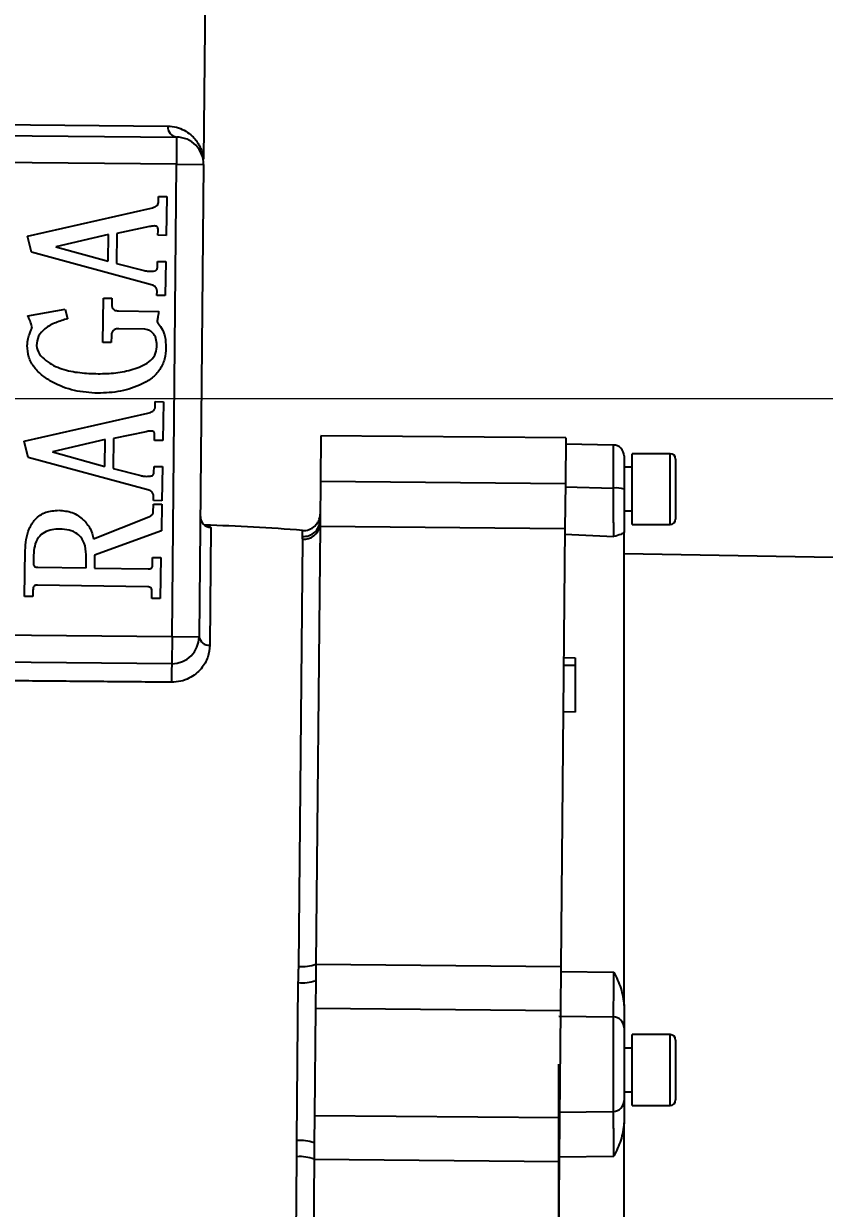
# Model space of a CAD drawing. Header units: millimetres. Extents: x 1663 to 4708, y 540 to 2693.
# Drawn here: x 3189.3 to 3336.4, y 1131.4 to 1349 of the extents above; entities that cross this region are included whole.
import ezdxf

# ---------------------------------------------------------------- set-up
doc = ezdxf.new("R2010")
doc.units = ezdxf.units.MM
doc.layers.add('AM_5', color=3, linetype='Continuous', lineweight=25)
doc.styles.add('SLDTEXTSTYLE1', font='txt.shx', dxfattribs={"width": 0.7, "bigfont": 'gbcbig.shx'})
doc.dimstyles.new('SLDDIMSTYLE12$0', dxfattribs={"dimtxt": 12, "dimasz": 10, "dimexe": 0, "dimexo": 0.0625, "dimgap": 0.875, "dimtad": 1, "dimdec": 1, "dimlfac": 1.8, "dimrnd": 1e-09, "dimzin": 12, "dimdsep": 46, "dimtxsty": 'SLDTEXTSTYLE1', "dimcen": 0.09, "dimdle": 8.16, "dimclrd": 3, "dimclre": 3, "dimadec": 0, "dimazin": 3, "dimtfac": 1, "dimtdec": 1, "dimtofl": 0, "dimtmove": 0, "dimatfit": 3, "dimfxl": 0, "dimfrac": 2, "dimtolj": 1, "dimlwd": 5, "dimlwe": 5, "dimarcsym": 0})

# ---------------------------------------------------------------- blocks, each defined once
blk = doc.blocks.new('*D57')
at = {"layer": 'AM_5', "color": 3, "lineweight": 5, "transparency": 16777216}
blk.add_line((3048.92, 1280.2), (3048.92, 1719.24), dxfattribs=at)
at = {"layer": 'AM_5', "color": 3, "linetype": 'Continuous', "lineweight": 5, "transparency": 16777216}
for p, q in [((3058.92, 1719.24), (3449.22, 1719.24)), ((3459.22, 1244.46), (3459.22, 1719.24))]:
    blk.add_line(p, q, dxfattribs=at)
at = {"layer": 'AM_5', "color": 3, "transparency": 16777216}
for points in [[(3058.92, 1720.91), (3058.92, 1717.57), (3048.92, 1719.24)], [(3449.22, 1720.91), (3449.22, 1717.57), (3459.22, 1719.24)]]:
    blk.add_solid(points, dxfattribs=at)
at = {"layer": 'Defpoints', "color": 0, "transparency": 16777216}
for p in [(3459.22, 1719.24), (3048.92, 1280.13), (3459.22, 1244.4)]:
    blk.add_point(p, dxfattribs=at)
at = {"layer": 'AM_5', "color": 0, "transparency": 16777216, "insert": (3254.07, 1733.83), "char_height": 12, "attachment_point": 5, "style": 'SLDTEXTSTYLE1'}
blk.add_mtext('\\A1;{\\H2.28571x;410}', dxfattribs=at)
blk = doc.blocks.new('*D61')
at = {"layer": 'AM_5', "color": 3, "lineweight": 5, "transparency": 16777216}
blk.add_line((3363.11, 1711.63), (3435.89, 1711.63), dxfattribs=at)
at = {"layer": 'AM_5', "color": 3, "linetype": 'Continuous', "lineweight": 5, "transparency": 16777216}
for p, q in [((3435.89, 1701.63), (3435.89, 1290.13)), ((3048.98, 1280.13), (3435.89, 1280.13))]:
    blk.add_line(p, q, dxfattribs=at)
at = {"layer": 'AM_5', "color": 3, "transparency": 16777216}
for points in [[(3434.22, 1701.63), (3437.56, 1701.63), (3435.89, 1711.63)], [(3434.22, 1290.13), (3437.56, 1290.13), (3435.89, 1280.13)]]:
    blk.add_solid(points, dxfattribs=at)
at = {"layer": 'Defpoints', "color": 0, "transparency": 16777216}
for p in [(3363.04, 1711.63), (3048.92, 1280.13), (3435.89, 1280.13)]:
    blk.add_point(p, dxfattribs=at)
at = {"layer": 'AM_5', "color": 0, "transparency": 16777216, "insert": (3421.3, 1523.28), "char_height": 12, "attachment_point": 5, "rotation": 90, "style": 'SLDTEXTSTYLE1'}
blk.add_mtext('\\A1;{\\H2.28571x;430}', dxfattribs=at)
blk = doc.blocks.new('*D62')
at = {"layer": 'AM_5', "color": 3, "lineweight": 5, "transparency": 16777216}
blk.add_line((3402.19, 1483.08), (3339.83, 1483.08), dxfattribs=at)
at = {"layer": 'AM_5', "color": 3, "linetype": 'Continuous', "lineweight": 5, "transparency": 16777216}
for p, q in [((3339.83, 1473.08), (3339.83, 1290.13)), ((3048.98, 1280.13), (3339.83, 1280.13))]:
    blk.add_line(p, q, dxfattribs=at)
at = {"layer": 'AM_5', "color": 3, "transparency": 16777216}
for points in [[(3338.17, 1473.08), (3341.5, 1473.08), (3339.83, 1483.08)], [(3338.17, 1290.13), (3341.5, 1290.13), (3339.83, 1280.13)]]:
    blk.add_solid(points, dxfattribs=at)
at = {"layer": 'Defpoints', "color": 0, "transparency": 16777216}
for p in [(3402.25, 1483.08), (3048.92, 1280.13), (3339.83, 1280.13)]:
    blk.add_point(p, dxfattribs=at)
at = {"layer": 'AM_5', "color": 0, "transparency": 16777216, "insert": (3325.24, 1381.61), "char_height": 12, "attachment_point": 5, "rotation": 90, "style": 'SLDTEXTSTYLE1'}
blk.add_mtext('\\A1;{\\H2.28571x;200}', dxfattribs=at)

msp = doc.modelspace()

# ---------------------------------------------------------------- linework, layer by layer
at = {"color": 7, "linetype": 'Continuous', "lineweight": 25}
for p, q in [((3222.972, 1393.1), (3222.333, 1324.076)), ((3181.619, 1330.48), (3215.773, 1330.164)), ((3180.101, 1328.494), (3217.371, 1328.149)), ((3217.371, 1328.149), (3217.325, 1323.15)), ((3217.325, 1323.15), (3182.346, 1323.473)), ((3216.522, 1236.434), (3217.325, 1323.15)), ((3217.325, 1323.15), (3222.324, 1323.103)), ((3222.324, 1323.103), (3221.522, 1236.388)), ((3214.039, 1316.128), (3214.06, 1317.241)), ((3214.06, 1317.241), (3215.596, 1317.216)), ((3215.596, 1317.216), (3215.476, 1310.089)), ((3189.966, 1309.983), (3212.713, 1315.102)), ((3190.709, 1307), (3189.966, 1309.983)), ((3204.867, 1310.262), (3195.175, 1308.013)), ((3204.789, 1305.334), (3204.867, 1310.262)), ((3206.404, 1310.446), (3206.316, 1304.94)), ((3212.404, 1311.707), (3206.404, 1310.446)), ((3213.941, 1310.114), (3213.955, 1311.023)), ((3215.476, 1310.089), (3213.941, 1310.114)), ((3195.175, 1308.013), (3204.789, 1305.334)), ((3212.493, 1301.068), (3190.709, 1307)), ((3206.316, 1304.94), (3211.414, 1303.646)), ((3213.844, 1304.218), (3213.865, 1305.331)), ((3213.865, 1305.331), (3215.4, 1305.306)), ((3215.4, 1305.306), (3215.294, 1299.03)), ((3213.758, 1299.054), (3213.771, 1299.825)), ((3215.294, 1299.03), (3213.758, 1299.054)), ((3203.823, 1290.451), (3203.957, 1298.568)), ((3203.957, 1298.568), (3205.493, 1298.543)), ((3205.493, 1298.543), (3205.469, 1297.146)), ((3190.003, 1295.299), (3196.912, 1296.551)), ((3196.912, 1296.551), (3197.345, 1294.787)), ((3206.675, 1296.252), (3214.107, 1296.13)), ((3211.53, 1292.879), (3206.757, 1292.955)), ((3205.359, 1290.426), (3203.823, 1290.451)), ((3205.375, 1291.619), (3205.359, 1290.426)), ((3213.405, 1278.462), (3213.426, 1279.575)), ((3213.426, 1279.575), (3214.961, 1279.55)), ((3214.961, 1279.55), (3214.842, 1272.423)), ((3189.331, 1272.317), (3212.079, 1277.436)), ((3205.769, 1272.78), (3205.681, 1267.274)), ((3211.769, 1274.041), (3205.769, 1272.78)), ((3213.306, 1272.448), (3213.32, 1273.358)), ((3243.864, 1273.309), (3243.787, 1264.937)), ((3288.863, 1272.893), (3243.864, 1273.309)), ((3288.863, 1272.893), (3288.785, 1264.521)), ((3190.074, 1269.334), (3189.331, 1272.317)), ((3204.232, 1272.596), (3194.541, 1270.347)), ((3204.154, 1267.668), (3204.232, 1272.596)), ((3214.842, 1272.423), (3213.306, 1272.448)), ((3297.608, 1271.592), (3288.852, 1271.745)), ((3297.608, 1263.698), (3297.608, 1271.592)), ((3211.858, 1263.402), (3190.074, 1269.334)), ((3194.541, 1270.347), (3204.154, 1267.668)), ((3308.053, 1270.007), (3301.053, 1270.007)), ((3301.053, 1257.007), (3301.053, 1270.007)), ((3308.053, 1257.007), (3308.053, 1270.007)), ((3309.053, 1269.007), (3309.053, 1258.007)), ((3205.681, 1267.274), (3210.779, 1265.98)), ((3213.209, 1266.552), (3213.23, 1267.665)), ((3213.23, 1267.665), (3214.765, 1267.64)), ((3214.765, 1267.64), (3214.659, 1261.364)), ((3301.053, 1267.507), (3299.573, 1267.507)), ((3243.787, 1264.937), (3243.72, 1257.752)), ((3243.787, 1264.937), (3288.785, 1264.521)), ((3288.785, 1264.521), (3288.709, 1256.294)), ((3213.124, 1261.389), (3213.136, 1262.159)), ((3288.779, 1263.918), (3297.608, 1263.698)), ((3213.083, 1259.206), (3213.108, 1260.742)), ((3213.108, 1260.742), (3214.644, 1260.717)), ((3214.659, 1261.364), (3213.124, 1261.389)), ((3214.644, 1260.717), (3214.561, 1255.827)), ((3202.101, 1254.395), (3212.273, 1258.422)), ((3299.573, 1259.507), (3301.053, 1259.507)), ((3214.561, 1255.827), (3202.292, 1251.343)), ((3223.659, 1256.456), (3223.459, 1234.819)), ((3240.485, 1254.822), (3240.495, 1255.908)), ((3243.711, 1256.71), (3242.966, 1176.26)), ((3243.711, 1256.71), (3288.709, 1256.294)), ((3288.709, 1256.294), (3287.964, 1175.843)), ((3301.053, 1257.007), (3308.053, 1257.007)), ((3239.802, 1175.849), (3240.528, 1254.325)), ((3288.699, 1255.239), (3297.677, 1254.78)), ((3189.427, 1243.789), (3189.564, 1252.216)), ((3191.086, 1251.34), (3191.061, 1249.778)), ((3200.719, 1249.03), (3200.757, 1251.465)), ((3202.292, 1251.343), (3202.254, 1249.005)), ((3429.099, 1249.357), (3299.573, 1251.618)), ((3191.842, 1249.177), (3200.719, 1249.03)), ((3202.254, 1249.005), (3212.121, 1248.844)), ((3212.923, 1249.42), (3212.948, 1250.956)), ((3212.948, 1250.956), (3214.484, 1250.931)), ((3214.484, 1250.931), (3214.36, 1243.381)), ((3190.979, 1244.957), (3190.963, 1243.764)), ((3212.063, 1245.549), (3191.785, 1245.881)), ((3212.825, 1243.406), (3212.841, 1244.6)), ((3190.963, 1243.764), (3189.427, 1243.789)), ((3214.36, 1243.381), (3212.825, 1243.406)), ((3182.332, 1236.751), (3216.522, 1236.434)), ((3216.522, 1236.434), (3216.476, 1231.435)), ((3216.522, 1236.434), (3221.522, 1236.388)), ((3216.476, 1231.435), (3182.161, 1231.752)), ((3288.49, 1232.592), (3290.573, 1232.515)), ((3290.573, 1231.091), (3288.476, 1231.091)), ((3290.573, 1222.52), (3288.397, 1222.601)), ((3242.966, 1176.26), (3287.964, 1175.843)), ((3287.964, 1175.843), (3287.89, 1167.767)), ((3287.956, 1174.901), (3297.677, 1174.786)), ((3239.457, 1143.847), (3239.726, 1172.88)), ((3242.89, 1173.217), (3242.939, 1173.296)), ((3242.939, 1173.296), (3242.892, 1168.183)), ((3242.892, 1168.183), (3242.709, 1148.485)), ((3242.892, 1168.183), (3287.89, 1167.767)), ((3287.573, 1166.703), (3297.608, 1166.554)), ((3287.89, 1167.767), (3287.707, 1148.068)), ((3297.608, 1149.201), (3297.608, 1166.554)), ((3308.053, 1163.304), (3301.053, 1163.304)), ((3301.053, 1150.304), (3301.053, 1163.304)), ((3308.053, 1150.304), (3308.053, 1163.304)), ((3309.053, 1162.304), (3309.053, 1151.304)), ((3301.053, 1160.804), (3299.573, 1160.804)), ((3299.573, 1152.804), (3301.053, 1152.804)), ((3287.573, 1149.051), (3297.608, 1149.201)), ((3301.053, 1150.304), (3308.053, 1150.304)), ((3242.709, 1148.485), (3242.662, 1143.372)), ((3242.709, 1148.485), (3287.707, 1148.068)), ((3287.707, 1148.068), (3287.633, 1139.992)), ((3242.615, 1143.452), (3242.662, 1143.372)), ((3238.752, 1062.402), (3239.478, 1140.878)), ((3242.634, 1140.409), (3241.89, 1059.958)), ((3242.634, 1140.409), (3287.633, 1139.992)), ((3287.573, 1140.849), (3297.677, 1140.968)), ((3287.633, 1139.992), (3286.888, 1059.542))]:
    msp.add_line(p, q, dxfattribs=at)
for centre, radius, start, end in [((3217.602, 1329.974), 1.839, 174.06389, 262.77702), ((3217.325, 1323.15), 5, 359.46975, 89.46975), ((3297.573, 1269.593), 2, 0, 89), ((3308.053, 1269.007), 1, 0, 90), ((3298.089, 1258.369), 5.35, 73.8962, 95.15834), ((3223.722, 1258.451), 1.996, 179.58251, 268.20441), ((3240.735, 1257.798), 2.986, 265.19411, 359.11726), ((3240.731, 1258.899), 3, 265.48139, 359.46975), ((3308.053, 1258.007), 1, 270, 0), ((3211.261, 885.994), 371.068, 85.48139, 88.26805), ((3240.78, 1257.305), 2.991, 265.17255, 348.53459), ((3216.522, 1236.434), 5, 269.46975, 359.46975), ((3223.314, 1236.62), 1.807, 187.36353, 274.61362), ((3338.676, 1228.211), 122.243, 178.48867, 180.0874), ((3240.527, 1182.658), 6.848, 263.92272, 290.86986), ((3240.539, 1180.275), 7.439, 263.72539, 288.42263), ((3297.577, 1164.559), 1.995, 0.12484, 89.13021), ((3308.053, 1162.304), 1, 0, 90), ((3297.577, 1151.196), 1.995, 270.86979, 359.87516), ((3308.053, 1151.304), 1, 270, 0), ((3240.134, 1136.439), 7.439, 70.517, 95.21406), ((3240.077, 1134.056), 6.848, 68.06964, 95.01678)]:
    msp.add_arc(centre, radius, start, end, dxfattribs=at)
for points, knots in [([(3215.773, 1330.164), (3216.303, 1330.119), (3217.382, 1330.028), (3218.777, 1329.444), (3219.803, 1328.74), (3220.519, 1328.049), (3220.996, 1327.472), (3221.353, 1326.931), (3221.613, 1326.455), (3221.796, 1326.065), (3221.996, 1325.559), (3222.193, 1324.948), (3222.29, 1324.346), (3222.333, 1324.076)], [0, 0, 0, 0, 0.1628704, 0.3314217, 0.4993427, 0.5864084, 0.6692955, 0.7482557, 0.7935025, 0.8354185, 0.8741145, 0.9437361, 1, 1, 1, 1]), ([(3212.713, 1315.102), (3213.032, 1315.201), (3213.476, 1315.338), (3213.942, 1315.742), (3214.007, 1315.999), (3214.039, 1316.128)], [0, 0, 0, 0, 0.5601282, 0.7808039, 1, 1, 1, 1]), ([(3213.315, 1311.827), (3213.142, 1311.823), (3212.834, 1311.816), (3212.535, 1311.74), (3212.404, 1311.707)], [0, 0, 0, 0, 0.55976568, 1, 1, 1, 1]), ([(3213.955, 1311.023), (3213.954, 1311.151), (3213.953, 1311.329), (3213.904, 1311.551), (3213.809, 1311.722), (3213.577, 1311.8), (3213.402, 1311.818), (3213.315, 1311.827)], [0, 0, 0, 0, 0.3139199, 0.4380097, 0.5609066, 0.7790995, 1, 1, 1, 1]), ([(3211.414, 1303.646), (3211.61, 1303.605), (3211.959, 1303.531), (3212.316, 1303.515), (3212.472, 1303.508)], [0, 0, 0, 0, 0.5600892, 1, 1, 1, 1]), ([(3212.472, 1303.508), (3212.765, 1303.514), (3213.132, 1303.523), (3213.546, 1303.667), (3213.726, 1303.799), (3213.833, 1303.998), (3213.84, 1304.145), (3213.844, 1304.218)], [0, 0, 0, 0, 0.4997087, 0.6253075, 0.74988, 0.8749065, 1, 1, 1, 1]), ([(3213.771, 1299.825), (3213.753, 1300.011), (3213.718, 1300.382), (3213.253, 1300.908), (3212.781, 1301.007), (3212.493, 1301.068)], [0, 0, 0, 0, 0.2801792, 0.5598482, 1, 1, 1, 1]), ([(3205.469, 1297.146), (3205.496, 1296.989), (3205.549, 1296.673), (3206.017, 1296.291), (3206.426, 1296.267), (3206.675, 1296.252)], [0, 0, 0, 0, 0.2792798, 0.559615, 1, 1, 1, 1]), ([(3190.819, 1293.274), (3190.705, 1293.666), (3190.502, 1294.369), (3190.156, 1295.014), (3190.003, 1295.299)], [0, 0, 0, 0, 0.5573748, 1, 1, 1, 1]), ([(3197.345, 1294.787), (3196.615, 1294.564), (3195.156, 1294.117), (3193.245, 1293.165), (3191.852, 1291.663), (3191.681, 1290.459), (3191.595, 1289.858)], [0, 0, 0, 0, 0.2810763, 0.5615149, 0.7809411, 1, 1, 1, 1]), ([(3214.107, 1296.13), (3214.054, 1295.817), (3213.959, 1295.257), (3213.843, 1294.702), (3213.792, 1294.458)], [0, 0, 0, 0, 0.5605094, 1, 1, 1, 1]), ([(3190.407, 1292.1), (3190.493, 1292.316), (3190.648, 1292.701), (3190.767, 1293.099), (3190.819, 1293.274)], [0, 0, 0, 0, 0.5601683, 1, 1, 1, 1]), ([(3206.757, 1292.955), (3206.55, 1292.948), (3206.137, 1292.935), (3205.614, 1292.612), (3205.402, 1292.106), (3205.384, 1291.782), (3205.375, 1291.619)], [0, 0, 0, 0, 0.280911, 0.5582699, 0.7787555, 1, 1, 1, 1]), ([(3213.737, 1289.637), (3213.727, 1290.045), (3213.708, 1290.86), (3213.293, 1291.953), (3212.479, 1292.68), (3211.847, 1292.813), (3211.53, 1292.879)], [0, 0, 0, 0, 0.2808751, 0.5605628, 0.7799317, 1, 1, 1, 1]), ([(3213.792, 1294.458), (3213.798, 1294.334), (3213.809, 1294.113), (3213.96, 1293.954), (3214.028, 1293.883)], [0, 0, 0, 0, 0.5575041, 1, 1, 1, 1]), ([(3214.028, 1293.883), (3214.286, 1293.524), (3214.803, 1292.806), (3215.336, 1291.299), (3215.386, 1290.161), (3215.415, 1289.466)], [0, 0, 0, 0, 0.2802018, 0.5601492, 1, 1, 1, 1]), ([(3189.915, 1289.884), (3189.955, 1290.31), (3190.026, 1291.07), (3190.29, 1291.786), (3190.407, 1292.1)], [0, 0, 0, 0, 0.559723, 1, 1, 1, 1]), ([(3202.875, 1281.106), (3201.435, 1281.203), (3198.555, 1281.396), (3195.147, 1282.715), (3192.72, 1284.272), (3191.163, 1285.785), (3190.074, 1287.715), (3189.968, 1289.161), (3189.915, 1289.884)], [0, 0, 0, 0, 0.250198, 0.5000902, 0.6252933, 0.7503338, 0.8751628, 1, 1, 1, 1]), ([(3191.595, 1289.858), (3191.734, 1289.312), (3192.014, 1288.211), (3193.354, 1287.112), (3194.728, 1286.169), (3196.821, 1285.334), (3199.583, 1284.813), (3201.817, 1284.728), (3202.935, 1284.685)], [0, 0, 0, 0, 0.1232326, 0.2482824, 0.3735693, 0.4988535, 0.7492999, 1, 1, 1, 1]), ([(3215.415, 1289.466), (3215.364, 1288.763), (3215.26, 1287.357), (3214.372, 1285.399), (3212.914, 1283.834), (3210.456, 1282.446), (3207.096, 1281.288), (3204.282, 1281.167), (3202.875, 1281.106)], [0, 0, 0, 0, 0.1250629, 0.2499226, 0.3747956, 0.499904, 0.7499191, 1, 1, 1, 1]), ([(3202.935, 1284.685), (3204.017, 1284.709), (3206.181, 1284.755), (3208.835, 1285.331), (3210.889, 1286.02), (3212.312, 1286.793), (3213.496, 1288.008), (3213.656, 1289.094), (3213.737, 1289.637)], [0, 0, 0, 0, 0.2504412, 0.5008397, 0.6261308, 0.7511804, 0.8757098, 1, 1, 1, 1]), ([(3212.079, 1277.436), (3212.397, 1277.535), (3212.841, 1277.672), (3213.307, 1278.076), (3213.372, 1278.333), (3213.405, 1278.462)], [0, 0, 0, 0, 0.5601282, 0.7808039, 1, 1, 1, 1]), ([(3212.68, 1274.161), (3212.507, 1274.157), (3212.199, 1274.15), (3211.9, 1274.074), (3211.769, 1274.041)], [0, 0, 0, 0, 0.5597657, 1, 1, 1, 1]), ([(3213.32, 1273.358), (3213.319, 1273.485), (3213.319, 1273.663), (3213.269, 1273.885), (3213.175, 1274.056), (3212.942, 1274.134), (3212.768, 1274.152), (3212.68, 1274.161)], [0, 0, 0, 0, 0.31391986, 0.43800974, 0.56090663, 0.77909947, 1, 1, 1, 1]), ([(3299.573, 1269.593), (3299.573, 1269.51), (3299.573, 1269.338), (3299.573, 1267.954), (3299.573, 1265.926), (3299.573, 1264.296), (3299.573, 1263.509)], [0, 0, 0, 0, 0.2412869, 0.5, 0.7587131, 1, 1, 1, 1]), ([(3211.838, 1265.842), (3212.131, 1265.849), (3212.497, 1265.857), (3212.911, 1266.001), (3213.091, 1266.133), (3213.198, 1266.332), (3213.205, 1266.479), (3213.209, 1266.552)], [0, 0, 0, 0, 0.4997087, 0.6253075, 0.74988, 0.8749065, 1, 1, 1, 1]), ([(3210.779, 1265.98), (3210.975, 1265.939), (3211.324, 1265.865), (3211.681, 1265.849), (3211.838, 1265.842)], [0, 0, 0, 0, 0.5600892, 1, 1, 1, 1]), ([(3213.136, 1262.159), (3213.118, 1262.345), (3213.083, 1262.716), (3212.618, 1263.242), (3212.146, 1263.341), (3211.858, 1263.402)], [0, 0, 0, 0, 0.2801792, 0.5598482, 1, 1, 1, 1]), ([(3297.677, 1254.78), (3297.677, 1255.055), (3297.676, 1255.426), (3297.67, 1256.381), (3297.666, 1257.059), (3297.661, 1257.874), (3297.651, 1258.893), (3297.638, 1260.204), (3297.625, 1261.833), (3297.613, 1263.057), (3297.608, 1263.698)], [0, 0, 0, 0, 0.2442906, 0.329037, 0.4144904, 0.500125, 0.5979935, 0.7157718, 0.8510735, 1, 1, 1, 1]), ([(3299.573, 1263.509), (3299.573, 1262.75), (3299.573, 1261.235), (3299.573, 1259.106), (3299.573, 1257.149), (3299.573, 1256.085), (3299.573, 1255.551)], [0, 0, 0, 0, 0.2507669, 0.5000113, 0.749245, 1, 1, 1, 1]), ([(3189.564, 1252.216), (3189.598, 1252.894), (3189.665, 1254.249), (3190.214, 1256.227), (3191.331, 1258.094), (3193.288, 1259.456), (3194.896, 1259.557), (3195.701, 1259.608)], [0, 0, 0, 0, 0.187363, 0.3745086, 0.5612143, 0.7801737, 1, 1, 1, 1]), ([(3195.701, 1259.608), (3196.547, 1259.538), (3198.237, 1259.399), (3200.21, 1258.015), (3201.582, 1256.315), (3201.928, 1255.035), (3202.101, 1254.395)], [0, 0, 0, 0, 0.2803422, 0.5595546, 0.7801923, 1, 1, 1, 1]), ([(3212.273, 1258.422), (3212.479, 1258.511), (3212.765, 1258.636), (3213.039, 1258.943), (3213.069, 1259.119), (3213.083, 1259.206)], [0, 0, 0, 0, 0.5604742, 0.7797483, 1, 1, 1, 1]), ([(3243.72, 1257.752), (3243.719, 1257.634), (3243.717, 1257.338), (3243.713, 1256.965), (3243.712, 1256.796), (3243.711, 1256.71)], [0, 0, 0, 0, 0.2461834, 0.6204204, 1, 1, 1, 1]), ([(3195.926, 1256.165), (3195.438, 1256.15), (3194.462, 1256.119), (3193.056, 1255.638), (3191.841, 1254.616), (3191.192, 1253.058), (3191.122, 1251.914), (3191.086, 1251.34)], [0, 0, 0, 0, 0.1870992, 0.3738744, 0.5601486, 0.7795676, 1, 1, 1, 1]), ([(3200.757, 1251.465), (3200.701, 1252.182), (3200.589, 1253.615), (3199.34, 1255.317), (3197.61, 1256.059), (3196.488, 1256.13), (3195.926, 1256.165)], [0, 0, 0, 0, 0.27997044, 0.55873638, 0.77892779, 1, 1, 1, 1]), ([(3222.817, 1256.707), (3222.972, 1256.69), (3223.559, 1256.624), (3223.617, 1256.527), (3223.659, 1256.456)], [0, 0, 0, 0, 0.2647653, 1, 1, 1, 1]), ([(3299.573, 1255.551), (3299.427, 1255.431), (3299.134, 1255.19), (3298.165, 1254.917), (3297.677, 1254.78)], [0, 0, 0, 0, 0.4975573, 1, 1, 1, 1]), ([(3240.528, 1254.325), (3240.521, 1254.424), (3240.507, 1254.6), (3240.491, 1254.754), (3240.485, 1254.822)], [0, 0, 0, 0, 0.55999703, 1, 1, 1, 1]), ([(3191.061, 1249.778), (3191.066, 1249.707), (3191.075, 1249.566), (3191.168, 1249.367), (3191.431, 1249.186), (3191.672, 1249.181), (3191.842, 1249.177)], [0, 0, 0, 0, 0.187228, 0.3744391, 0.5604304, 1, 1, 1, 1]), ([(3212.121, 1248.844), (3212.226, 1248.844), (3212.436, 1248.844), (3212.736, 1248.929), (3212.897, 1249.17), (3212.914, 1249.337), (3212.923, 1249.42)], [0, 0, 0, 0, 0.2813469, 0.5592114, 0.7791941, 1, 1, 1, 1]), ([(3191.785, 1245.881), (3191.697, 1245.875), (3191.519, 1245.865), (3191.251, 1245.796), (3190.993, 1245.479), (3190.985, 1245.173), (3190.979, 1244.957)], [0, 0, 0, 0, 0.1871087, 0.3762615, 0.5609695, 1, 1, 1, 1]), ([(3212.841, 1244.6), (3212.84, 1244.732), (3212.839, 1244.996), (3212.714, 1245.381), (3212.378, 1245.531), (3212.168, 1245.543), (3212.063, 1245.549)], [0, 0, 0, 0, 0.2809541, 0.5584494, 0.7790389, 1, 1, 1, 1]), ([(3223.459, 1234.819), (3223.387, 1234.09), (3223.242, 1232.633), (3222.226, 1230.822), (3220.94, 1229.536), (3219.687, 1228.726), (3218.157, 1228.133), (3217.007, 1228.06), (3216.433, 1228.024)], [0, 0, 0, 0, 0.2498042, 0.4989794, 0.6243932, 0.7496271, 0.8750278, 1, 1, 1, 1]), ([(3216.433, 1228.024), (3212.742, 1228.058), (3205.367, 1228.126), (3194.34, 1228.224), (3187.035, 1228.285), (3183.392, 1228.316)], [0, 0, 0, 0, 0.3344331, 0.6681512, 1, 1, 1, 1]), ([(3239.726, 1172.88), (3239.742, 1173.435), (3239.772, 1174.427), (3239.793, 1175.415), (3239.802, 1175.849)], [0, 0, 0, 0, 0.5599962, 1, 1, 1, 1]), ([(3242.966, 1176.26), (3242.962, 1175.753), (3242.954, 1174.988), (3242.945, 1174.008), (3242.941, 1173.534), (3242.939, 1173.296)], [0, 0, 0, 0, 0.4935547, 0.7459691, 1, 1, 1, 1]), ([(3297.608, 1166.554), (3297.613, 1166.65), (3297.625, 1166.835), (3297.637, 1167.437), (3297.647, 1168.052), (3297.655, 1168.594), (3297.666, 1169.689), (3297.675, 1171.648), (3297.677, 1173.755), (3297.677, 1174.786)], [0, 0, 0, 0, 0.1490594, 0.2844868, 0.3652537, 0.4374076, 0.5004523, 0.7554677, 1, 1, 1, 1]), ([(3297.677, 1174.786), (3298.165, 1173.815), (3299.134, 1171.881), (3299.427, 1169.735), (3299.573, 1168.667)], [0, 0, 0, 0, 0.50244267, 1, 1, 1, 1]), ([(3299.573, 1168.667), (3299.573, 1168.114), (3299.573, 1167.012), (3299.573, 1165.793), (3299.573, 1164.906), (3299.573, 1164.678), (3299.573, 1164.563)], [0, 0, 0, 0, 0.250755, 0.4999887, 0.7492331, 1, 1, 1, 1]), ([(3299.573, 1164.563), (3299.573, 1164.405), (3299.573, 1164.078), (3299.573, 1162.497), (3299.573, 1160.328), (3299.573, 1158.675), (3299.573, 1157.877)], [0, 0, 0, 0, 0.2412869, 0.5, 0.7587131, 1, 1, 1, 1]), ([(3299.573, 1157.877), (3299.573, 1157.079), (3299.573, 1155.426), (3299.573, 1153.258), (3299.573, 1151.676), (3299.573, 1151.349), (3299.573, 1151.191)], [0, 0, 0, 0, 0.2412869, 0.5, 0.7587131, 1, 1, 1, 1]), ([(3299.573, 1151.191), (3299.573, 1151.077), (3299.573, 1150.848), (3299.573, 1149.961), (3299.573, 1148.742), (3299.573, 1147.64), (3299.573, 1147.088)], [0, 0, 0, 0, 0.2507669, 0.5000113, 0.749245, 1, 1, 1, 1]), ([(3287.573, 1140.849), (3287.573, 1141.881), (3287.573, 1143.943), (3287.573, 1146.487), (3287.573, 1148.369), (3287.573, 1148.824), (3287.573, 1149.051)], [0, 0, 0, 0, 0.2500466, 0.4994486, 0.7493959, 1, 1, 1, 1]), ([(3297.677, 1140.968), (3297.677, 1142.003), (3297.676, 1143.395), (3297.67, 1144.93), (3297.666, 1145.81), (3297.661, 1146.649), (3297.651, 1147.475), (3297.638, 1148.257), (3297.625, 1148.919), (3297.613, 1149.104), (3297.608, 1149.201)], [0, 0, 0, 0, 0.2442906, 0.329037, 0.4144904, 0.500125, 0.5979935, 0.7157718, 0.8510735, 1, 1, 1, 1]), ([(3299.573, 1147.088), (3299.427, 1146.02), (3299.134, 1143.873), (3298.165, 1141.94), (3297.677, 1140.968)], [0, 0, 0, 0, 0.4975573, 1, 1, 1, 1]), ([(3239.478, 1140.878), (3239.475, 1141.431), (3239.469, 1142.419), (3239.461, 1143.411), (3239.457, 1143.847)], [0, 0, 0, 0, 0.559997, 1, 1, 1, 1]), ([(3242.662, 1143.372), (3242.66, 1143.142), (3242.654, 1142.561), (3242.645, 1141.573), (3242.638, 1140.799), (3242.634, 1140.409)], [0, 0, 0, 0, 0.2461834, 0.6204204, 1, 1, 1, 1])]:
    msp.add_open_spline(points, degree=3, knots=knots, dxfattribs=at)
for points in [[(3299.573, 1168.667), (3299.573, 1172.318), (3299.573, 1179.622), (3299.573, 1190.265), (3299.573, 1200.508), (3299.573, 1210.209), (3299.573, 1219.248), (3299.573, 1227.51), (3299.573, 1234.891), (3299.573, 1241.296), (3299.573, 1246.651), (3299.573, 1250.859), (3299.573, 1253.979), (3299.573, 1255.027), (3299.573, 1255.551)], [(3290.573, 1232.515), (3290.573, 1230.939), (3290.573, 1227.786), (3290.573, 1224.275), (3290.573, 1222.52)], [(3287.573, 1149.051), (3287.573, 1149.294), (3287.573, 1149.778), (3287.573, 1151.865), (3287.573, 1154.651), (3287.573, 1156.802), (3287.573, 1157.877)], [(3299.573, 1060.204), (3299.573, 1060.728), (3299.573, 1061.776), (3299.573, 1064.895), (3299.573, 1069.103), (3299.573, 1074.459), (3299.573, 1080.863), (3299.573, 1088.245), (3299.573, 1096.507), (3299.573, 1105.546), (3299.573, 1115.247), (3299.573, 1125.49), (3299.573, 1136.133), (3299.573, 1143.436), (3299.573, 1147.088)], [(3287.573, 1093.123), (3287.573, 1095.42), (3287.573, 1100.013), (3287.573, 1107.513), (3287.573, 1115.384), (3287.573, 1123.613), (3287.573, 1132.108), (3287.573, 1137.935), (3287.573, 1140.849)]]:
    msp.add_open_spline(points, degree=3, dxfattribs=at)

# ---------------------------------------------------------------- dimensions: what is measured, and where the dimension line sits
at = {"layer": 'AM_5'}
dim = msp.add_linear_dim(base=(3459.223, 1719.24), p1=(3048.919, 1280.134), p2=(3459.223, 1244.401), text='{\\H2.28571x;410}', dimstyle='SLDDIMSTYLE12$0', override={"dimlfac": 1}, dxfattribs=at)
dim.commit()
dim.dimension.update_dxf_attribs({"geometry": '*D57', "text_midpoint": (3254.071, 1719.24), "dimtype": 160})
for base, p1, text, picture, middle in [((3435.889, 1280.134), (3363.045, 1711.634), '{\\H2.28571x;430}', '*D61', (3435.889, 1523.278)), ((3339.832, 1280.134), (3402.251, 1483.077), '{\\H2.28571x;200}', '*D62', (3339.832, 1381.605))]:
    dim = msp.add_linear_dim(base=base, p1=p1, p2=(3048.919, 1280.134), angle=90, text=text, dimstyle='SLDDIMSTYLE12$0', override={"dimlfac": 1}, dxfattribs=at)
    dim.commit()
    dim.dimension.update_dxf_attribs({"geometry": picture, "text_midpoint": middle, "dimtype": 160})

doc.saveas('drawing.dxf')
